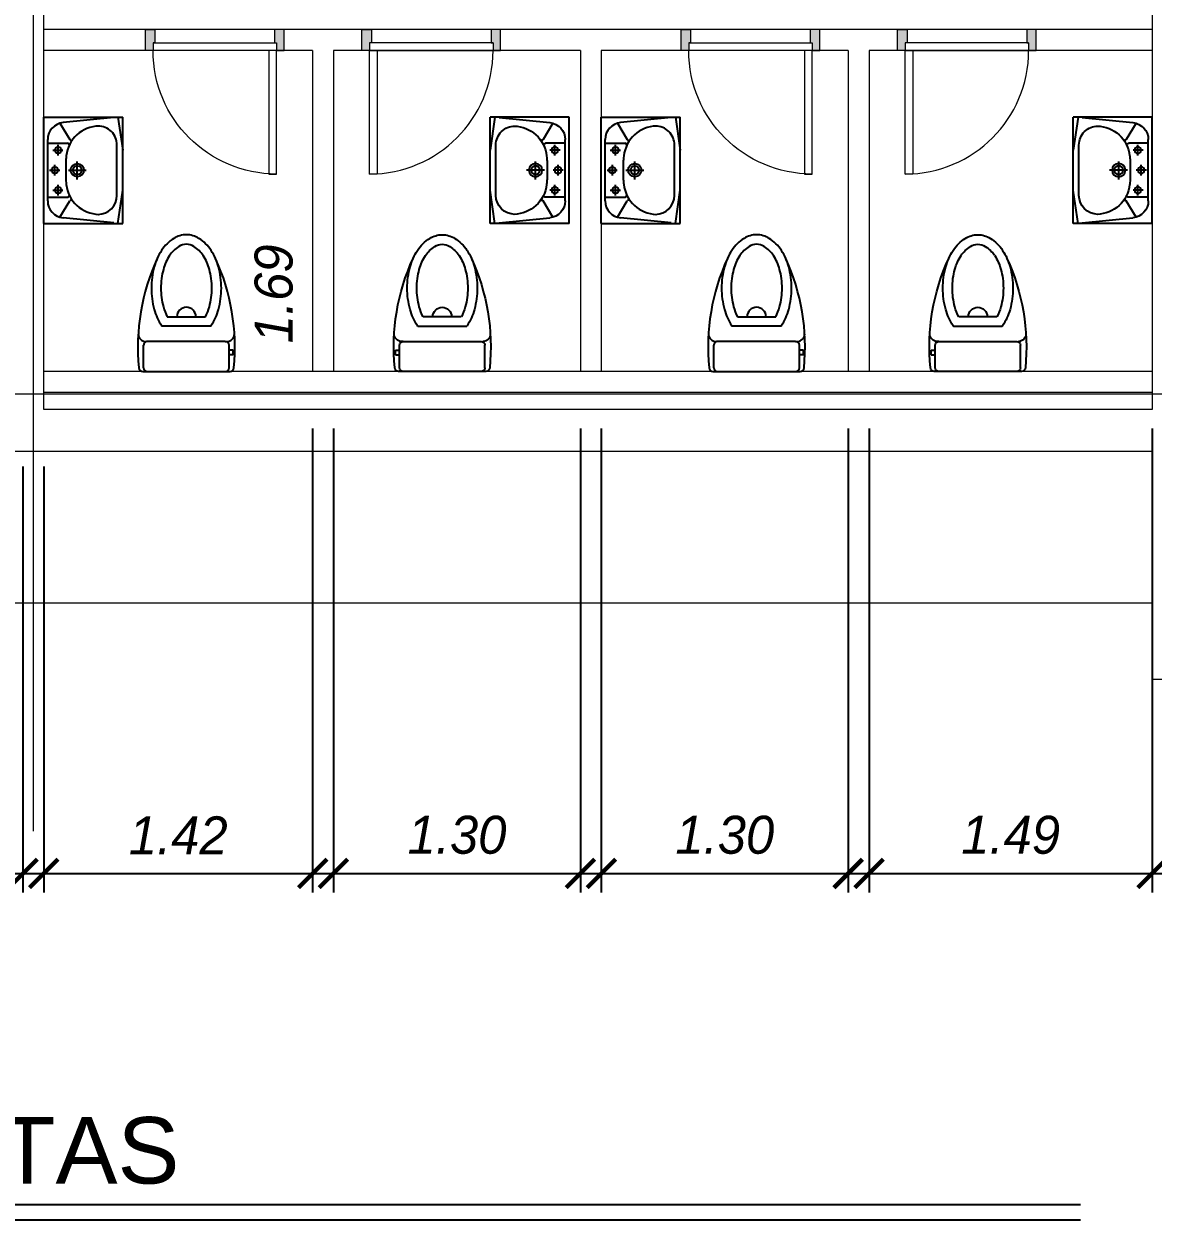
# Model space of a CAD drawing. Header units: millimetres. Extents: x 485872 to 486142, y -52344 to -52207.
# Drawn here: x 485953.88 to 485959.83, y -52230.67 to -52224.38 of the extents above; entities that cross this region are included whole.
import ezdxf

# ---------------------------------------------------------------- set-up
doc = ezdxf.new("R2010")
doc.units = ezdxf.units.MM
doc.header["$LTSCALE"] = 15
doc.header["$PDMODE"] = 2
doc.header["$PDSIZE"] = -10
doc.linetypes.add('DASHDOTX2', pattern=[50.8, 25.4, -12.7, 0, -12.7])
doc.layers.add('Akira01', color=7, linetype='Continuous')
doc.layers.add('Akira02', color=8, linetype='Continuous')
doc.styles.add('SANSSERIF', font='sas_____.pfb')
doc.styles.get("Standard").update_dxf_attribs({"font": ''})
doc.styles.get('Standard').set_extended_font_data('Flux Architect', italic=True)
doc.dimstyles.new('Sem Linha', dxfattribs={"dimtxt": 0.2, "dimasz": 0.15, "dimexe": 100, "dimexo": 300, "dimgap": 0, "dimtad": 1, "dimjust": 1, "dimzin": 0, "dimdsep": 46, "dimtxsty": 'Standard', "dimblk": 'ARCHTICK', "dimcen": 0, "dimdle": 100, "dimse1": 1, "dimse2": 1, "dimsd1": 1, "dimsd2": 1, "dimclrd": 4, "dimclrt": 2, "dimadec": 0, "dimazin": 0, "dimtfac": 1, "dimtofl": 0, "dimtmove": 0, "dimatfit": 3, "dimfxl": 1, "dimtfillclr": 1, "dimtolj": 1, "dimtzin": 0, "dimarcsym": 1})
doc.dimstyles.get("Standard").update_dxf_attribs({"dimtxt": 0.2, "dimasz": 0.15, "dimexe": 0.1, "dimexo": 0.3, "dimgap": 0.1, "dimtad": 1, "dimzin": 0, "dimdsep": 46, "dimtxsty": 'Standard', "dimblk": 'ARCHTICK', "dimcen": 0.09, "dimdle": 0.1, "dimclrd": 4, "dimclrt": 2, "dimadec": 0, "dimazin": 0, "dimtfac": 1, "dimtofl": 0, "dimtmove": 0, "dimatfit": 3, "dimfxl": 1, "dimtfillclr": 1, "dimtolj": 1, "dimtzin": 0, "dimarcsym": 1})

# ---------------------------------------------------------------- blocks, each defined once
blk = doc.blocks.new('toilet')
at = {"layer": 'Akira01', "extrusion": (0, 0, -1)}
for p, q in [((37395.4, 72769.4), (37855.4, 72769.4)), ((37395.4, 72769.4), (37855.4, 72769.4)), ((37395.4, 72769.4), (37855.4, 72769.4)), ((37400.4, 72749.4), (37400.4, 72631.4)), ((37400.4, 72749.4), (37400.4, 72631.4)), ((37400.4, 72749.4), (37400.4, 72631.4)), ((37400.4, 72749.4), (37400.4, 72631.4)), ((37850.4, 72749.4), (37850.4, 72631.4)), ((37850.4, 72749.4), (37850.4, 72631.4)), ((37850.4, 72749.4), (37850.4, 72631.4)), ((37850.4, 72749.4), (37850.4, 72631.4)), ((37830.4, 72611.4), (37420.4, 72611.4)), ((37830.4, 72611.4), (37420.4, 72611.4)), ((37830.4, 72611.4), (37420.4, 72611.4)), ((37830.4, 72611.4), (37420.4, 72611.4)), ((37830.4, 72611.4), (37839.8, 72611.4)), ((37830.4, 72611.4), (37839.8, 72611.4)), ((37830.4, 72611.4), (37839.8, 72611.4)), ((37830.4, 72611.4), (37839.8, 72611.4)), ((37754.1, 72531.4), (37496.6, 72531.4)), ((37754.1, 72531.4), (37496.6, 72531.4)), ((37754.1, 72531.4), (37496.6, 72531.4)), ((37754.1, 72531.4), (37496.6, 72531.4))]:
    blk.add_line(p, q, dxfattribs=at)
for centre, radius, start, end in [((-38488.6, 72640.4), 1118.6, 335.34325, 5.59206), ((-38488.6, 72640.4), 1118.6, 335.34325, 5.59206), ((-38488.6, 72640.4), 1118.6, 335.34325, 5.59206), ((-38488.6, 72640.4), 1118.6, 335.34325, 5.59206), ((-37395.4, 72749.4), 20, 0, 90), ((-37395.4, 72749.4), 20, 0, 90), ((-37395.4, 72749.4), 20, 0, 90), ((-37420.4, 72749.4), 20, 0, 90), ((-37420.4, 72749.4), 20, 0, 90), ((-37420.4, 72749.4), 20, 0, 90), ((-36762.1, 72640.4), 1118.6, 174.40794, 204.65675), ((-36762.1, 72640.4), 1118.6, 174.40794, 204.65675), ((-36762.1, 72640.4), 1118.6, 174.40794, 204.65675), ((-36762.1, 72640.4), 1118.6, 174.40794, 204.65675), ((-37830.4, 72749.4), 20, 90, 180), ((-37830.4, 72749.4), 20, 90, 180), ((-37830.4, 72749.4), 20, 90, 180), ((-37830.4, 72749.4), 20, 90, 180), ((-37855.4, 72749.4), 20, 90, 180), ((-37855.4, 72749.4), 20, 90, 180), ((-37855.4, 72749.4), 20, 90, 180), ((-37855.4, 72749.4), 20, 90, 180), ((-37420.4, 72631.4), 20, 270, 0), ((-37420.4, 72631.4), 20, 270, 0), ((-37420.4, 72631.4), 20, 270, 0), ((-37420.4, 72631.4), 20, 270, 0), ((-37830.4, 72631.4), 20, 180, 270), ((-37830.4, 72631.4), 20, 180, 270), ((-37830.4, 72631.4), 20, 180, 270), ((-37830.4, 72631.4), 20, 180, 270), ((-37412.2, 72571.4), 40, 0, 90), ((-37412.2, 72571.4), 40, 0, 90), ((-37412.2, 72571.4), 40, 0, 90), ((-37412.2, 72571.4), 40, 0, 90), ((-37838.5, 72571.4), 40, 90, 180), ((-37838.5, 72571.4), 40, 90, 180), ((-37838.5, 72571.4), 40, 90, 180), ((-37838.5, 72571.4), 40, 90, 180), ((-37748.5, 72362.9), 303.1, 15.19626, 33.25518), ((-37748.5, 72362.9), 303.1, 15.19626, 33.25518), ((-37748.5, 72362.9), 303.1, 15.19626, 33.25518), ((-37748.5, 72362.9), 303.1, 15.19626, 33.25518), ((-37673, 72412.5), 212.7, 33.25518, 34.00012), ((-37673, 72412.5), 212.7, 33.25518, 34.00012), ((-37673, 72412.5), 212.7, 33.25518, 34.00012), ((-37673, 72412.5), 212.7, 33.25518, 34.00012), ((-37577.8, 72412.5), 212.7, 145.99988, 146.74482), ((-37577.8, 72412.5), 212.7, 145.99988, 146.74482), ((-37577.8, 72412.5), 212.7, 145.99988, 146.74482), ((-37577.8, 72412.5), 212.7, 145.99988, 146.74482), ((-37502.2, 72362.9), 303.1, 146.74482, 164.80374), ((-37502.2, 72362.9), 303.1, 146.74482, 164.80374), ((-37502.2, 72362.9), 303.1, 146.74482, 164.80374), ((-37502.2, 72362.9), 303.1, 146.74482, 164.80374), ((-37868.1, 72330.4), 427, 0, 15.19626), ((-37868.1, 72330.4), 427, 0, 15.19626), ((-37868.1, 72330.4), 427, 0, 15.19626), ((-37868.1, 72330.4), 427, 0, 15.19626), ((-37382.6, 72330.4), 377, 164.80374, 180), ((-37382.6, 72330.4), 377, 164.80374, 180), ((-37382.6, 72330.4), 377, 164.80374, 180), ((-37382.6, 72330.4), 427, 164.80374, 180), ((-37382.6, 72330.4), 427, 164.80374, 180), ((-37382.6, 72330.4), 427, 164.80374, 180), ((-37382.6, 72330.4), 427, 164.80374, 180), ((-37868.1, 72330.4), 427, 344.80374, 0), ((-37868.1, 72330.4), 427, 344.80374, 0), ((-37868.1, 72330.4), 427, 344.80374, 0), ((-37868.1, 72330.4), 427, 344.80374, 0), ((-37382.6, 72330.4), 427, 180, 195.19626), ((-37382.6, 72330.4), 427, 180, 195.19626), ((-37382.6, 72330.4), 427, 180, 195.19626), ((-37382.6, 72330.4), 427, 180, 195.19626), ((-37748.5, 72298), 303.1, 326.74482, 344.80374), ((-37748.5, 72298), 303.1, 326.74482, 344.80374), ((-37748.5, 72298), 303.1, 326.74482, 344.80374), ((-37748.5, 72298), 303.1, 326.74482, 344.80374), ((-37502.2, 72298), 253.1, 195.19626, 213.25518), ((-37502.2, 72298), 253.1, 195.19626, 213.25518), ((-37502.2, 72298), 253.1, 195.19626, 213.25518), ((-37502.2, 72298), 303.1, 195.19626, 213.25518), ((-37502.2, 72298), 303.1, 195.19626, 213.25518), ((-37502.2, 72298), 303.1, 195.19626, 213.25518), ((-37502.2, 72298), 303.1, 195.19626, 213.25518), ((-37673, 72248.4), 212.7, 302.2788, 326.74482), ((-37673, 72248.4), 212.7, 302.2788, 326.74482), ((-37673, 72248.4), 212.7, 302.2788, 326.74482), ((-37673, 72248.4), 212.7, 302.2788, 326.74482), ((-37577.8, 72248.4), 162.7, 213.25518, 237.7212), ((-37577.8, 72248.4), 162.7, 213.25518, 237.7212), ((-37577.8, 72248.4), 162.7, 213.25518, 237.7212), ((-37577.8, 72248.4), 212.7, 213.25518, 237.7212), ((-37577.8, 72248.4), 212.7, 213.25518, 237.7212), ((-37577.8, 72248.4), 212.7, 213.25518, 237.7212), ((-37577.8, 72248.4), 212.7, 213.25518, 237.7212), ((-37625.4, 72173), 123.6, 270, 302.2788), ((-37625.4, 72173), 123.6, 270, 302.2788), ((-37625.4, 72173), 123.6, 270, 302.2788), ((-37625.4, 72173), 123.6, 270, 302.2788), ((-37625.4, 72173), 123.6, 237.7212, 270), ((-37625.4, 72173), 123.6, 237.7212, 270), ((-37625.4, 72173), 123.6, 237.7212, 270), ((-37625.4, 72173), 123.6, 237.7212, 270)]:
    blk.add_arc(centre, radius, start, end, dxfattribs=at)
at = {"layer": 'Akira02', "extrusion": (0, 0, -1)}
for p, q in [((37872, 72680.8), (37850.4, 72680.8)), ((37872, 72680.8), (37850.4, 72680.8)), ((37872, 72680.8), (37850.4, 72680.8)), ((37872, 72680.8), (37850.4, 72680.8)), ((37872, 72680.8), (37872, 72656.3)), ((37872, 72680.8), (37872, 72656.3)), ((37872, 72680.8), (37872, 72656.3)), ((37872, 72680.8), (37872, 72656.3)), ((37872, 72656.3), (37850.4, 72656.3)), ((37872, 72656.3), (37850.4, 72656.3)), ((37872, 72656.3), (37850.4, 72656.3)), ((37872, 72656.3), (37850.4, 72656.3)), ((37524.9, 72481.4), (37725.8, 72481.4)), ((37524.9, 72481.4), (37725.8, 72481.4)), ((37524.9, 72481.4), (37725.8, 72481.4)), ((37524.9, 72481.4), (37725.8, 72481.4))]:
    blk.add_line(p, q, dxfattribs=at)
for centre, radius, start, end in [((-37868.1, 72330.4), 377, 0, 15.19626), ((-37868.1, 72330.4), 377, 0, 15.19626), ((-37868.1, 72330.4), 377, 0, 15.19626), ((-37868.1, 72330.4), 377, 0, 15.19626), ((-37748.5, 72362.9), 253.1, 15.19626, 27.92078), ((-37748.5, 72362.9), 253.1, 15.19626, 27.92078), ((-37748.5, 72362.9), 253.1, 15.19626, 27.92078), ((-37748.5, 72362.9), 253.1, 15.19626, 27.92078), ((-37625.4, 72481.4), 50, 180, 0), ((-37625.4, 72481.4), 50, 180, 0), ((-37625.4, 72481.4), 50, 180, 0), ((-37625.4, 72481.4), 50, 180, 0), ((-37502.2, 72362.9), 253.1, 152.07922, 164.80374), ((-37502.2, 72362.9), 253.1, 152.07922, 164.80374), ((-37502.2, 72362.9), 253.1, 152.07922, 164.80374), ((-37502.2, 72362.9), 253.1, 152.07922, 164.80374), ((-37382.6, 72330.4), 377, 164.80374, 180), ((-37868.1, 72330.4), 377, 344.80374, 0), ((-37868.1, 72330.4), 377, 344.80374, 0), ((-37868.1, 72330.4), 377, 344.80374, 0), ((-37868.1, 72330.4), 377, 344.80374, 0), ((-37382.6, 72330.4), 377, 180, 195.19626), ((-37382.6, 72330.4), 377, 180, 195.19626), ((-37382.6, 72330.4), 377, 180, 195.19626), ((-37382.6, 72330.4), 377, 180, 195.19626), ((-37748.5, 72298), 253.1, 326.74482, 344.80374), ((-37748.5, 72298), 253.1, 326.74482, 344.80374), ((-37748.5, 72298), 253.1, 326.74482, 344.80374), ((-37748.5, 72298), 253.1, 326.74482, 344.80374), ((-37502.2, 72298), 253.1, 195.19626, 213.25518), ((-37673, 72248.4), 162.7, 302.2788, 326.74482), ((-37673, 72248.4), 162.7, 302.2788, 326.74482), ((-37673, 72248.4), 162.7, 302.2788, 326.74482), ((-37673, 72248.4), 162.7, 302.2788, 326.74482), ((-37625.4, 72173), 73.6, 270, 302.2788), ((-37625.4, 72173), 73.6, 270, 302.2788), ((-37625.4, 72173), 73.6, 270, 302.2788), ((-37625.4, 72173), 73.6, 270, 302.2788), ((-37625.4, 72173), 73.6, 237.7212, 270), ((-37625.4, 72173), 73.6, 237.7212, 270), ((-37625.4, 72173), 73.6, 237.7212, 270), ((-37625.4, 72173), 73.6, 237.7212, 270), ((-37577.8, 72248.4), 162.7, 213.25518, 237.7212)]:
    blk.add_arc(centre, radius, start, end, dxfattribs=at)
blk = doc.blocks.new('sd')
at = {"layer": 'Akira01'}
for p, q in [((37966.3, 73541.1), (38526.3, 73541.1)), ((37966.3, 73541.1), (37966.3, 73126.1)), ((37966.3, 73541.1), (37966.3, 73126.1)), ((37966.3, 73541.1), (38526.3, 73541.1)), ((38085.2, 73521.1), (38407.5, 73521.1)), ((38526.3, 73541.1), (38526.3, 73126.1)), ((38526.3, 73541.1), (38526.3, 73126.1)), ((37969.8, 73172.6), (37995.6, 73439.8)), ((38522.9, 73172.6), (38497, 73439.8)), ((38246.3, 73411.4), (38246.3, 73317.6)), ((38197.9, 73365.1), (38292.1, 73365.1)), ((37966.3, 73126.1), (38526.3, 73126.1)), ((37966.3, 73126.1), (38526.3, 73126.1)), ((38113.8, 73156.1), (38378.8, 73156.1)), ((38113.8, 73156.1), (38378.8, 73156.1))]:
    blk.add_line(p, q, dxfattribs=at)
for centre, radius in [((38246.3, 73483.1), 17.5), ((38141.3, 73466.1), 17.5), ((38351.3, 73466.1), 17.5), ((38246.3, 73365.1), 35)]:
    blk.add_circle(centre, radius, dxfattribs=at)
for centre, radius, start, end in [((38085.2, 73431.1), 90, 90, 174.48007), ((38407.5, 73431.1), 90, 5.51993, 90), ((38190, 73247.7), 176.2, 96.10797, 178.80239), ((38190, 73247.7), 176.2, 96.10797, 178.80239), ((38232.1, 72872.6), 553.7, 88.53035, 96.3096), ((38232.1, 72872.6), 553.7, 88.53035, 96.3096), ((38260.5, 72872.6), 553.7, 83.6904, 91.46965), ((38260.5, 72872.6), 553.7, 83.6904, 91.46965), ((38302.6, 73247.7), 176.2, 1.19761, 83.89203), ((38302.6, 73247.7), 176.2, 1.19761, 83.89203), ((38113.8, 73256.1), 100, 180, 270), ((38113.8, 73256.1), 100, 180, 270), ((38378.8, 73256.1), 100, 270, 0), ((38378.8, 73256.1), 100, 270, 0)]:
    blk.add_arc(centre, radius, start, end, dxfattribs=at)
at = {"layer": 'Akira02'}
for p, q in [((38104.6, 73521.1), (38104.6, 73416.8)), ((38141.3, 73494), (38141.3, 73440.6)), ((38246.3, 73511), (38246.3, 73457.6)), ((38351.3, 73494), (38351.3, 73440.6)), ((38388.1, 73521.1), (38388.1, 73416.8)), ((37998.9, 73456.5), (38085.5, 73404.2)), ((38113.8, 73466.1), (38169.1, 73466.1)), ((38218.8, 73483.1), (38274.1, 73483.1)), ((38323.8, 73466.1), (38379.1, 73466.1)), ((38493.8, 73456.5), (38407.2, 73404.2)), ((37966.3, 73151.1), (38141.3, 73126.1)), ((38526.3, 73151.1), (38351.3, 73126.1))]:
    blk.add_line(p, q, dxfattribs=at)
blk.add_circle((38246.3, 73365.1), 23, dxfattribs=at)
for centre, radius, start, end in [((38080.1, 73396.8), 9.17, 318.25067, 54.06774), ((38114.8, 73417.3), 10.3, 177.30899, 268.2207), ((38377.8, 73417.3), 10.3, 271.7793, 2.69101), ((38412.5, 73396.8), 9.17, 125.93226, 221.74933)]:
    blk.add_arc(centre, radius, start, end, dxfattribs=at)
blk = doc.blocks.new('WC door')
at = {"lineweight": 13}
h = blk.add_hatch(color=256, dxfattribs=at)
h.dxf.hatch_style = 1
h.paths.add_polyline_path([(48492.7, 74006.3), (48442.7, 74006.3), (48442.7, 73896.3), (48482.7, 73896.3), (48482.7, 73936.3), (48492.7, 73936.3)])
h.paths.add_polyline_path([(49172.7, 74006.3), (49122.7, 74006.3), (49122.7, 73936.3), (49132.7, 73936.3), (49132.7, 73896.3), (49172.7, 73896.3)])
for points in [[(48442.7, 73896.3), (48442.7, 74006.3), (48492.7, 74006.3), (48492.7, 73936.3), (48482.7, 73936.3), (48482.7, 73896.3)], [(49172.7, 73896.3), (49172.7, 74006.3), (49122.7, 74006.3), (49122.7, 73936.3), (49132.7, 73936.3), (49132.7, 73896.3)]]:
    blk.add_lwpolyline(points, close=True, dxfattribs=at)
for points in [[(48442.7, 73896.3), (48442.7, 74006.3)], [(49172.7, 73896.3), (49172.7, 74006.3)]]:
    blk.add_lwpolyline(points, dxfattribs=at)
at = {"color": 15, "lineweight": 13}
for points in [[(49132.7, 73936.3), (48492.7, 73936.3)], [(48482.7, 73896.3), (49132.7, 73896.3)]]:
    blk.add_lwpolyline(points, dxfattribs=at)
blk.add_lwpolyline([(48482.7, 73896.3), (48522.7, 73896.3), (48522.7, 73246.3), (48482.7, 73246.3)], close=True, dxfattribs=at)
at = {"lineweight": 13}
blk.add_arc((48482.7, 73896.3), 650, 270, 0, dxfattribs=at)
blk = doc.blocks.new('01')
at = {"color": 1, "lineweight": -3}
for p, q in [((769811.4, -50321), (760387.5, -50321)), ((769811.4, -50401), (760379.5, -50401))]:
    blk.add_line(p, q, dxfattribs=at)
blk = doc.blocks.new('_ArchTick')
at = {"color": 0, "const_width": 0.15}
blk.add_lwpolyline([(-0.5, -0.5), (0.5, 0.5)], dxfattribs=at)
blk = doc.blocks.new('*D288')
at = {"color": 0, "linetype": 'Continuous', "lineweight": -2, "transparency": 16777216}
for p, q in [((486099.0814, -52226.7055), (486099.0814, -52228.948)), ((486101.9839, -52226.7055), (486101.9839, -52228.948))]:
    blk.add_line(p, q, dxfattribs=at)
at = {"color": 4, "linetype": 'Continuous', "lineweight": -2, "transparency": 16777216}
blk.add_line((486098.9814, -52228.848), (486102.0839, -52228.848), dxfattribs=at)
at = {"layer": 'Defpoints', "color": 0, "linetype": 'Continuous', "lineweight": 13, "transparency": 16777216}
for p in [(486099.0814, -52226.4055), (486101.9839, -52226.4055), (486101.9839, -52228.848)]:
    blk.add_point(p, dxfattribs=at)
at = {"color": 4, "linetype": 'Continuous', "lineweight": -2, "transparency": 16777216, "xscale": 0.15, "yscale": 0.15, "zscale": 0.15, "rotation": 180}
blk.add_blockref('_ArchTick', (486099.0814, -52228.848), dxfattribs=at)
at = {"color": 4, "linetype": 'Continuous', "lineweight": -2, "transparency": 16777216, "xscale": 0.15, "yscale": 0.15, "zscale": 0.15}
blk.add_blockref('_ArchTick', (486101.9839, -52228.848), dxfattribs=at)
at = {"color": 2, "linetype": 'Continuous', "lineweight": 13, "transparency": 16777216, "insert": (486100.5326, -52228.6458), "char_height": 0.2, "attachment_point": 5}
blk.add_mtext('\\A1;2.90', dxfattribs=at)
blk = doc.blocks.new('*D289')
at = {"color": 0, "linetype": 'Continuous', "lineweight": -2, "transparency": 16777216}
for p, q in [((486103.5089, -52226.5055), (486103.5089, -52228.948)), ((486102.0939, -52226.7055), (486102.0939, -52228.948))]:
    blk.add_line(p, q, dxfattribs=at)
at = {"color": 4, "linetype": 'Continuous', "lineweight": -2, "transparency": 16777216}
blk.add_line((486101.9939, -52228.848), (486103.6089, -52228.848), dxfattribs=at)
at = {"layer": 'Defpoints', "color": 0, "linetype": 'Continuous', "lineweight": 13, "transparency": 16777216}
for p in [(486103.5089, -52226.2055), (486102.0939, -52226.4055), (486103.5089, -52228.848)]:
    blk.add_point(p, dxfattribs=at)
at = {"color": 4, "linetype": 'Continuous', "lineweight": -2, "transparency": 16777216, "xscale": 0.15, "yscale": 0.15, "zscale": 0.15, "rotation": 180}
blk.add_blockref('_ArchTick', (486102.0939, -52228.848), dxfattribs=at)
at = {"color": 4, "linetype": 'Continuous', "lineweight": -2, "transparency": 16777216, "xscale": 0.15, "yscale": 0.15, "zscale": 0.15}
blk.add_blockref('_ArchTick', (486103.5089, -52228.848), dxfattribs=at)
at = {"color": 2, "linetype": 'Continuous', "lineweight": 13, "transparency": 16777216, "insert": (486102.8014, -52228.6476), "char_height": 0.2, "attachment_point": 5}
blk.add_mtext('\\A1;1.42', dxfattribs=at)
blk = doc.blocks.new('*D290')
at = {"color": 0, "linetype": 'Continuous', "lineweight": -2, "transparency": 16777216}
for p, q in [((486103.6189, -52226.5055), (486103.6189, -52228.948)), ((486104.9189, -52226.5055), (486104.9189, -52228.948))]:
    blk.add_line(p, q, dxfattribs=at)
at = {"color": 4, "linetype": 'Continuous', "lineweight": -2, "transparency": 16777216}
blk.add_line((486103.5189, -52228.848), (486105.0189, -52228.848), dxfattribs=at)
at = {"layer": 'Defpoints', "color": 0, "linetype": 'Continuous', "lineweight": 13, "transparency": 16777216}
for p in [(486103.6189, -52226.2055), (486104.9189, -52226.2055), (486104.9189, -52228.848)]:
    blk.add_point(p, dxfattribs=at)
at = {"color": 4, "linetype": 'Continuous', "lineweight": -2, "transparency": 16777216, "xscale": 0.15, "yscale": 0.15, "zscale": 0.15, "rotation": 180}
blk.add_blockref('_ArchTick', (486103.6189, -52228.848), dxfattribs=at)
at = {"color": 4, "linetype": 'Continuous', "lineweight": -2, "transparency": 16777216, "xscale": 0.15, "yscale": 0.15, "zscale": 0.15}
blk.add_blockref('_ArchTick', (486104.9189, -52228.848), dxfattribs=at)
at = {"color": 2, "linetype": 'Continuous', "lineweight": 13, "transparency": 16777216, "insert": (486104.2689, -52228.6458), "char_height": 0.2, "attachment_point": 5}
blk.add_mtext('\\A1;1.30', dxfattribs=at)
blk = doc.blocks.new('*D291')
at = {"color": 0, "linetype": 'Continuous', "lineweight": -2, "transparency": 16777216}
for p, q in [((486105.0289, -52226.5055), (486105.0289, -52228.948)), ((486106.3289, -52226.5055), (486106.3289, -52228.948))]:
    blk.add_line(p, q, dxfattribs=at)
at = {"color": 4, "linetype": 'Continuous', "lineweight": -2, "transparency": 16777216}
blk.add_line((486104.9289, -52228.848), (486106.4289, -52228.848), dxfattribs=at)
at = {"layer": 'Defpoints', "color": 0, "linetype": 'Continuous', "lineweight": 13, "transparency": 16777216}
for p in [(486105.0289, -52226.2055), (486106.3289, -52226.2055), (486106.3289, -52228.848)]:
    blk.add_point(p, dxfattribs=at)
at = {"color": 4, "linetype": 'Continuous', "lineweight": -2, "transparency": 16777216, "xscale": 0.15, "yscale": 0.15, "zscale": 0.15, "rotation": 180}
blk.add_blockref('_ArchTick', (486105.0289, -52228.848), dxfattribs=at)
at = {"color": 4, "linetype": 'Continuous', "lineweight": -2, "transparency": 16777216, "xscale": 0.15, "yscale": 0.15, "zscale": 0.15}
blk.add_blockref('_ArchTick', (486106.3289, -52228.848), dxfattribs=at)
at = {"color": 2, "linetype": 'Continuous', "lineweight": 13, "transparency": 16777216, "insert": (486105.6789, -52228.6458), "char_height": 0.2, "attachment_point": 5}
blk.add_mtext('\\A1;1.30', dxfattribs=at)
blk = doc.blocks.new('*D292')
at = {"color": 0, "linetype": 'Continuous', "lineweight": -2, "transparency": 16777216}
for p, q in [((486106.4389, -52226.5055), (486106.4389, -52228.948)), ((486107.9289, -52226.5055), (486107.9289, -52228.948))]:
    blk.add_line(p, q, dxfattribs=at)
at = {"color": 4, "linetype": 'Continuous', "lineweight": -2, "transparency": 16777216}
blk.add_line((486106.3389, -52228.848), (486108.0289, -52228.848), dxfattribs=at)
at = {"layer": 'Defpoints', "color": 0, "linetype": 'Continuous', "lineweight": 13, "transparency": 16777216}
for p in [(486106.4389, -52226.2055), (486107.9289, -52226.2055), (486107.9289, -52228.848)]:
    blk.add_point(p, dxfattribs=at)
at = {"color": 4, "linetype": 'Continuous', "lineweight": -2, "transparency": 16777216, "xscale": 0.15, "yscale": 0.15, "zscale": 0.15, "rotation": 180}
blk.add_blockref('_ArchTick', (486106.4389, -52228.848), dxfattribs=at)
at = {"color": 4, "linetype": 'Continuous', "lineweight": -2, "transparency": 16777216, "xscale": 0.15, "yscale": 0.15, "zscale": 0.15}
blk.add_blockref('_ArchTick', (486107.9289, -52228.848), dxfattribs=at)
at = {"color": 2, "linetype": 'Continuous', "lineweight": 13, "transparency": 16777216, "insert": (486107.1839, -52228.6458), "char_height": 0.2, "attachment_point": 5}
blk.add_mtext('\\A1;1.49', dxfattribs=at)
blk = doc.blocks.new('*D302')
at = {"layer": 'Defpoints', "color": 0, "linetype": 'Continuous', "lineweight": 13, "transparency": 16777216}
for p in [(486102.0939, -52223.6055), (486102.0939, -52224.4055), (486102.4607, -52224.4055)]:
    blk.add_point(p, dxfattribs=at)
at = {"color": 2, "linetype": 'Continuous', "lineweight": 13, "transparency": 16777216, "insert": (486102.3585, -52224.0055), "char_height": 0.2, "attachment_point": 5, "rotation": 90}
blk.add_mtext('\\A1;0.80', dxfattribs=at)
blk = doc.blocks.new('*D318')
at = {"layer": 'Defpoints', "color": 0, "linetype": 'Continuous', "lineweight": 13, "transparency": 16777216}
for p in [(486103.5089, -52224.5155), (486103.4067, -52226.2055), (486103.5089, -52226.2055)]:
    blk.add_point(p, dxfattribs=at)
at = {"color": 2, "linetype": 'Continuous', "lineweight": 13, "transparency": 16777216, "insert": (486103.3045, -52225.7967), "char_height": 0.2, "attachment_point": 5, "rotation": 90}
blk.add_mtext('\\A1;1.69', dxfattribs=at)

msp = doc.modelspace()

# ---------------------------------------------------------------- linework, layer by layer
at = {"color": 6, "linetype": 'DASHDOTX2', "lineweight": 13}
for p, q in [((485953.9304, -52228.6255), (485953.9304, -52210.5255)), ((485981.2304, -52226.3255), (485944.6304, -52226.3255))]:
    msp.add_line(p, q, dxfattribs=at)
at = {"lineweight": 13}
msp.add_lwpolyline([(485967.0404, -52226.6255), (485979.2304, -52226.6255), (485979.2304, -52214.0255), (485947.6304, -52214.0255), (485947.6304, -52226.6255), (485959.8204, -52226.6255), (485959.8204, -52227.8255), (485967.0404, -52227.8255)], close=True, dxfattribs=at)
at = {"linetype": 'Continuous', "lineweight": 13}
for points in [[(485962.6304, -52222.2155), (485959.8204, -52222.2155), (485959.8204, -52226.4055), (485953.9854, -52226.4055), (485953.9854, -52222.2155), (485953.4304, -52222.2155)], [(485959.8204, -52224.4055), (485953.9854, -52224.4055)], [(485955.4004, -52224.5155), (485953.9854, -52224.5155)], [(485955.4004, -52224.5155), (485955.4004, -52226.2055)], [(485956.8104, -52224.5155), (485955.5104, -52224.5155)], [(485955.5104, -52224.5155), (485955.5104, -52226.2055)], [(485956.8104, -52224.5155), (485956.8104, -52226.2055)], [(485958.2204, -52224.5155), (485956.9204, -52224.5155)], [(485956.9204, -52224.5155), (485956.9204, -52226.2055)], [(485958.2204, -52224.5155), (485958.2204, -52226.2055)], [(485959.8204, -52224.5155), (485958.3304, -52224.5155)], [(485958.3304, -52224.5155), (485958.3304, -52226.2055)], [(485959.8204, -52227.4255), (485947.6304, -52227.4255), (485947.6304, -52226.2255)], [(485959.8204, -52226.2055), (485953.9854, -52226.2055)], [(485959.8204, -52226.3155), (485953.9854, -52226.3155)]]:
    msp.add_lwpolyline(points, dxfattribs=at)
at = {"lineweight": 13}
msp.add_lwpolyline([(485959.8204, -52222.6255), (485959.8204, -52226.0255)], dxfattribs=at)

# ---------------------------------------------------------------- block references
at = {"lineweight": 13, "yscale": 0.001, "zscale": 0.001}
for p, xscale in [((486003.6931, -52298.4119), -0.001), ((485907.2176, -52298.4119), 0.001), ((486006.5131, -52298.4119), -0.001), ((485910.0376, -52298.4119), 0.001)]:
    msp.add_blockref('WC door', p, dxfattribs=dict(at, xscale=xscale))
for name, p, xscale, rotation in [('sd', (486027.5265, -52263.3919), 0.001, 90.00000000000091), ('sd', (485883.2092, -52263.3919), -0.001, 270), ('sd', (486030.4615, -52263.3919), 0.001, 90.00000000000091), ('sd', (485886.2792, -52263.3919), -0.001, 270), ('toilet', (485917.1103, -52153.4361), -0.001, 180), ('toilet', (485993.7082, -52153.4361), 0.001, 180), ('toilet', (485920.1125, -52153.4361), -0.001, 180), ('toilet', (485996.5282, -52153.4361), 0.001, 180)]:
    msp.add_blockref(name, p, dxfattribs=dict(at, xscale=xscale, rotation=rotation))
at = {"linetype": 'Continuous', "lineweight": 13, "xscale": 0.001, "yscale": 0.001, "zscale": 0.001}
msp.add_blockref('01', (485189.6322, -52180.2721), dxfattribs=at)

# ---------------------------------------------------------------- texts
at = {"color": 3, "lineweight": -3, "style": 'SANSSERIF'}
msp.add_text('SALÃO DE FESTAS', height=0.35, dxfattribs=at).set_placement((485950.2163, -52230.4808))

# ---------------------------------------------------------------- dimensions: what is measured, and where the dimension line sits
at = {"linetype": 'Continuous', "lineweight": 13}
dim = msp.add_linear_dim(base=(485954.3522, -52224.4055), p1=(485953.9854, -52223.6055), p2=(485953.9854, -52224.4055), angle=90, dimstyle='Sem Linha', dxfattribs=at)
dim.commit()
dim.dimension.update_dxf_attribs({"geometry": '*D302', "text_midpoint": (485954.25, -52224.0055), "insert": (-148.1085, 0)})
dim = msp.add_linear_dim(base=(485955.2982, -52226.2055), p1=(485955.4004, -52224.5155), p2=(485955.4004, -52226.2055), angle=90, dimstyle='Sem Linha', dxfattribs=at)
dim.commit()
dim.dimension.update_dxf_attribs({"geometry": '*D318', "text_midpoint": (485955.2982, -52225.7967), "dimtype": 160, "insert": (-148.1085, 0)})
for base, p1, p2, picture, middle, set_off in [((485955.4003600025, -52228.8480276245), (485953.9853600021, -52226.4055309388), (485955.4003600025, -52226.2055309388), '*D289', (485954.6928600023, -52228.6475501347), (-148.1085032046, 0)), ((485956.8104, -52228.848), (485955.5104, -52226.2055), (485956.8104, -52226.2055), '*D290', (485956.1604, -52228.6458), (-148.1085, 0)), ((485958.2204, -52228.848), (485956.9204, -52226.2055), (485958.2204, -52226.2055), '*D291', (485957.5704, -52228.6458), (-148.1085, 0)), ((485959.8204, -52228.848), (485958.3304, -52226.2055), (485959.8204, -52226.2055), '*D292', (485959.0754, -52228.6458), (-148.1085, 0)), ((485953.8754, -52228.848), (485950.9729, -52226.4055), (485953.8754, -52226.4055), '*D288', (485952.4241, -52228.6458), (-148.1085, 0))]:
    dim = msp.add_linear_dim(base=base, p1=p1, p2=p2, dimstyle='Standard', override={"dimtmove": 1}, dxfattribs=at)
    dim.commit()
    dim.dimension.update_dxf_attribs({"geometry": picture, "text_midpoint": middle, "insert": set_off})

doc.saveas('drawing.dxf')
